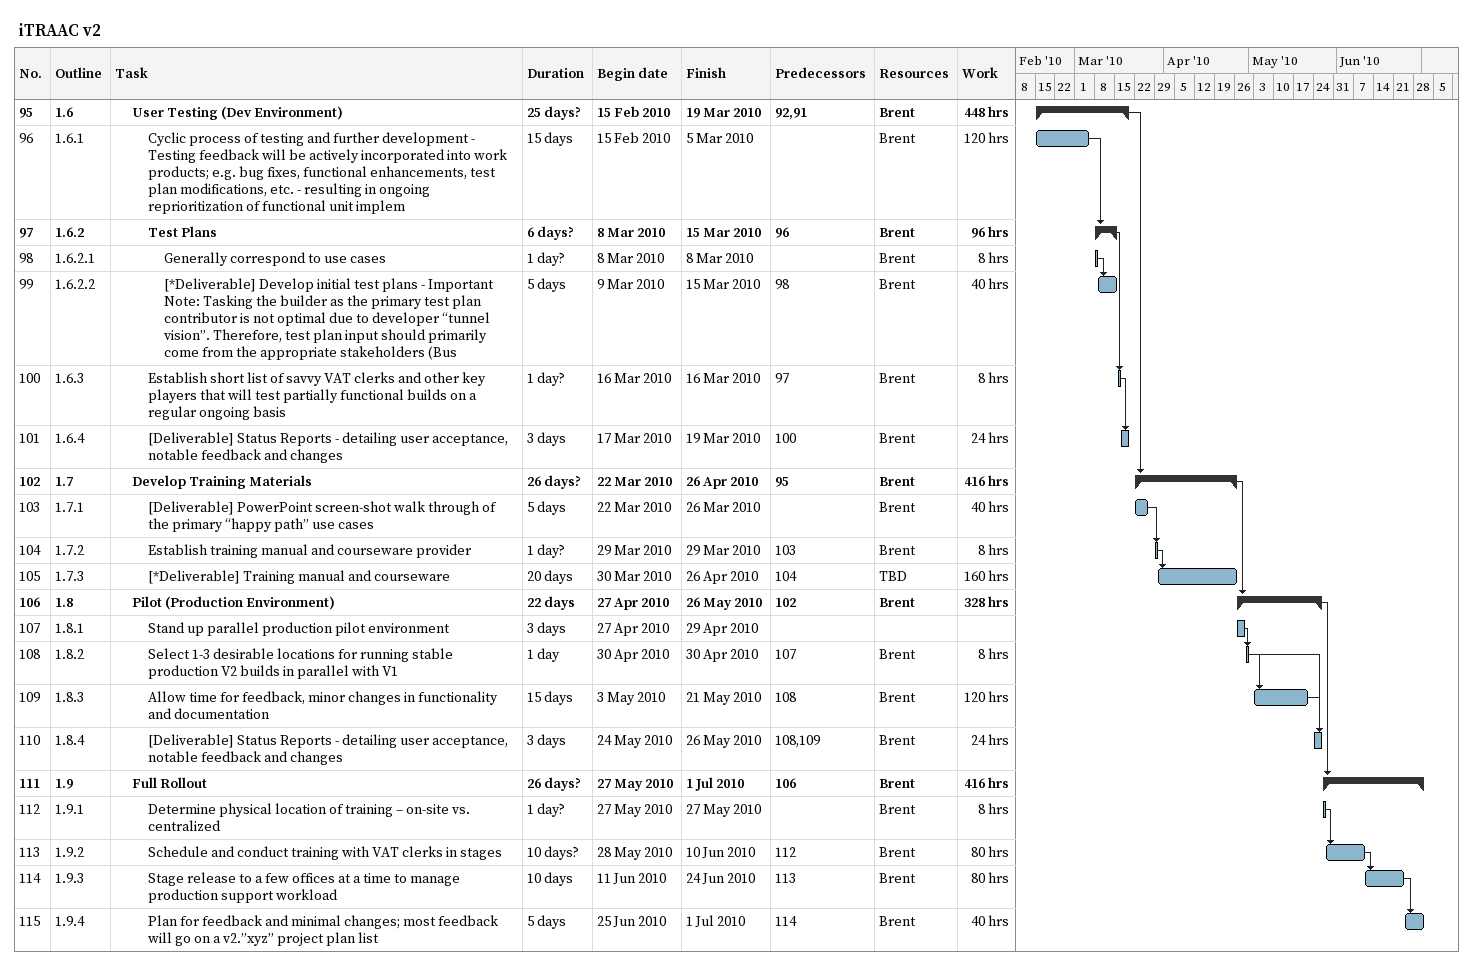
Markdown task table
iTRAAC v2

| ID | WBS | Task | Duration | Start | Finish | Predecessors | Resources | Work (h) |
|---|---|---|---|---|---|---|---|---|
| 95 | 1.6 | **User Testing (Dev Environment)** | 25d? | 2010-02-15 | 2010-03-19 | 92, 91 | Brent | 448 |
| 96 | 1.6.1 | Cyclic process of testing and further development - Testing feedback will be actively incorporated into work products; e.g. bug fixes, functional enhancements, test plan modifications, etc. - resulting in ongoing reprioritization of functional unit implem | 15d | 2010-02-15 | 2010-03-05 |  | Brent | 120 |
| 97 | 1.6.2 | **Test Plans** | 6d? | 2010-03-08 | 2010-03-15 | 96 | Brent | 96 |
| 98 | 1.6.2.1 | Generally correspond to use cases | 1d? | 2010-03-08 | 2010-03-08 |  | Brent | 8 |
| 99 | 1.6.2.2 | [*Deliverable] Develop initial test plans - Important Note: Tasking the builder as the primary test plan contributor is not optimal due to developer “tunnel vision”. Therefore, test plan input should primarily come from the appropriate stakeholders (Bus | 5d | 2010-03-09 | 2010-03-15 | 98 | Brent | 40 |
| 100 | 1.6.3 | Establish short list of savvy VAT clerks and other key players that will test partially functional builds on a regular ongoing basis | 1d? | 2010-03-16 | 2010-03-16 | 97 | Brent | 8 |
| 101 | 1.6.4 | [Deliverable] Status Reports - detailing user acceptance, notable feedback and changes | 3d | 2010-03-17 | 2010-03-19 | 100 | Brent | 24 |
| 102 | 1.7 | **Develop Training Materials** | 26d? | 2010-03-22 | 2010-04-26 | 95 | Brent | 416 |
| 103 | 1.7.1 | [Deliverable] PowerPoint screen-shot walk through of the primary “happy path” use cases | 5d | 2010-03-22 | 2010-03-26 |  | Brent | 40 |
| 104 | 1.7.2 | Establish training manual and courseware provider | 1d? | 2010-03-29 | 2010-03-29 | 103 | Brent | 8 |
| 105 | 1.7.3 | [*Deliverable] Training manual and courseware | 20d | 2010-03-30 | 2010-04-26 | 104 | TBD | 160 |
| 106 | 1.8 | **Pilot (Production Environment)** | 22d | 2010-04-27 | 2010-05-26 | 102 | Brent | 328 |
| 107 | 1.8.1 | Stand up parallel production pilot environment | 3d | 2010-04-27 | 2010-04-29 |  |  |  |
| 108 | 1.8.2 | Select 1-3 desirable locations for running stable production V2 builds in parallel with V1 | 1d | 2010-04-30 | 2010-04-30 | 107 | Brent | 8 |
| 109 | 1.8.3 | Allow time for feedback, minor changes in functionality and documentation | 15d | 2010-05-03 | 2010-05-21 | 108 | Brent | 120 |
| 110 | 1.8.4 | [Deliverable] Status Reports - detailing user acceptance, notable feedback and changes | 3d | 2010-05-24 | 2010-05-26 | 108, 109 | Brent | 24 |
| 111 | 1.9 | **Full Rollout** | 26d? | 2010-05-27 | 2010-07-01 | 106 | Brent | 416 |
| 112 | 1.9.1 | Determine physical location of training – on-site vs. centralized | 1d? | 2010-05-27 | 2010-05-27 |  | Brent | 8 |
| 113 | 1.9.2 | Schedule and conduct training with VAT clerks in stages | 10d? | 2010-05-28 | 2010-06-10 | 112 | Brent | 80 |
| 114 | 1.9.3 | Stage release to a few offices at a time to manage production support workload | 10d | 2010-06-11 | 2010-06-24 | 113 | Brent | 80 |
| 115 | 1.9.4 | Plan for feedback and minimal changes; most feedback will go on a v2.”xyz” project plan list | 5d | 2010-06-25 | 2010-07-01 | 114 | Brent | 40 |
